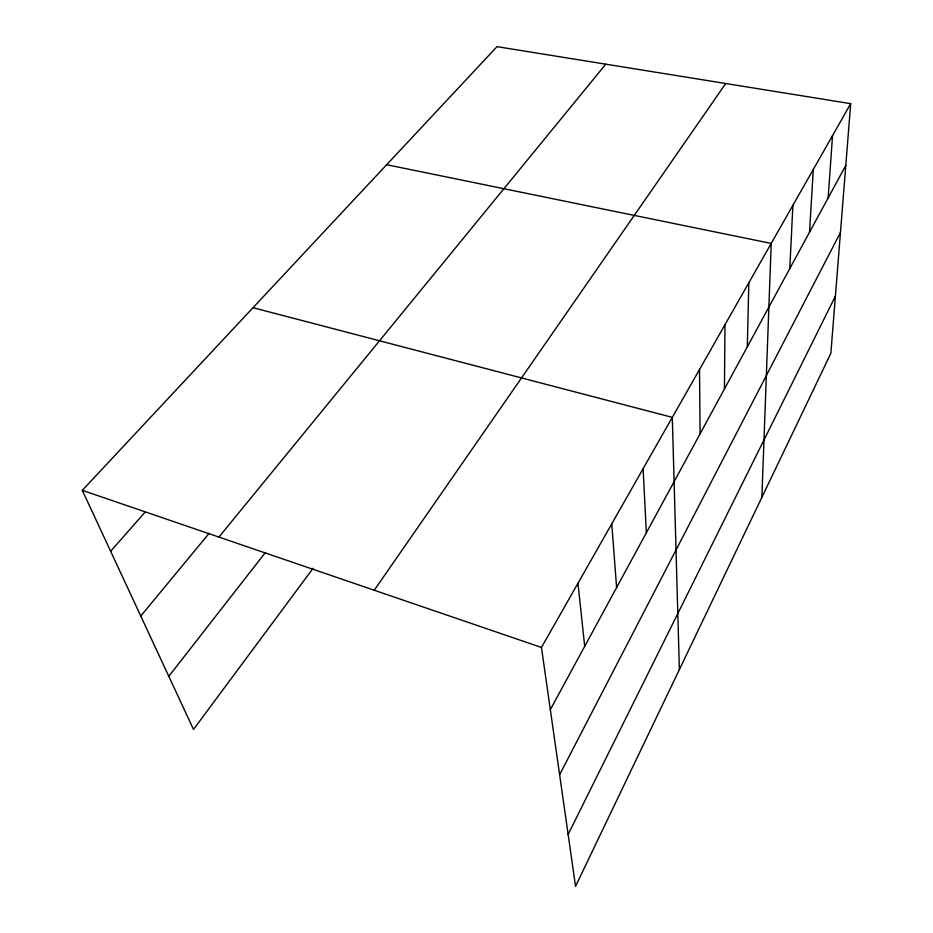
<?xml version="1.0" encoding="UTF-8"?>
<svg xmlns="http://www.w3.org/2000/svg" width="933" height="933" viewBox="0 0 933 933"><rect width="100%" height="100%" fill="white"/><g stroke="black" fill="none" stroke-linecap="round" stroke-linejoin="round"><path stroke-width="1.4" d="M724.44 388.956L724.976 324.754M747.321 346.796L748.826 282.816M761.876 497.324L771.218 243.431L386.659 164.721M789.796 268.576L792.898 205.295M809.517 232.247L813.308 169.409M828.154 197.913L832.539 135.588M850.698 103.656L830.86 353.304L575.544 886.35L541.455 647.455L850.698 103.656L497.021 46.65L82.302 490.338L193.504 729.431L313.091 568.29M568.139 834.44L835.408 296.134M559.625 774.74L840.47 232.457M550.33 709.64L845.788 165.444M374.25 590.239L725.734 83.515M168.803 676.32L265.45 552.441M218.917 537.093L605.774 64.179M140.766 616.048L209.26 533.163M110.642 551.275L145.093 512.135M253.03 307.692L672.296 417.366L679.376 669.579M82.302 490.338L541.455 647.455M577.97 583.242L584.688 646.347M611.768 523.821L616.62 587.545M643.117 468.681L646.347 532.79M699.517 369.503L700.077 433.822"/></g></svg>
